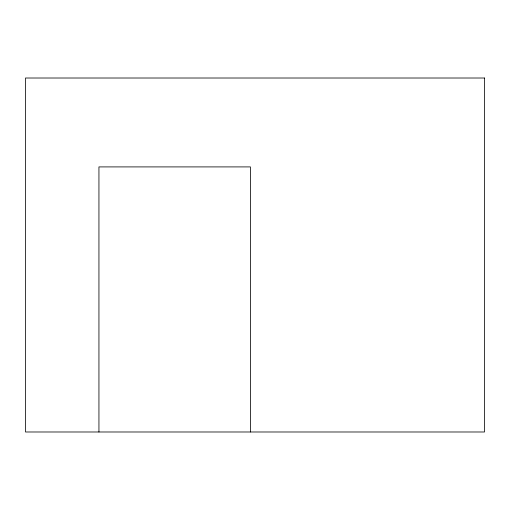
<?xml version="1.0" encoding="UTF-8"?>
<svg xmlns="http://www.w3.org/2000/svg" width="510" height="510" viewBox="0 0 510 510"><rect width="100%" height="100%" fill="white"/><g stroke="black" fill="none" stroke-linecap="round" stroke-linejoin="round"><path stroke-width="0.76" d="M250.416 431.989L250.416 166.91L98.94 166.91L98.94 431.989M484.5 78.011L25.5 78.011L25.5 431.989L484.5 431.989L484.5 78.011"/></g></svg>
